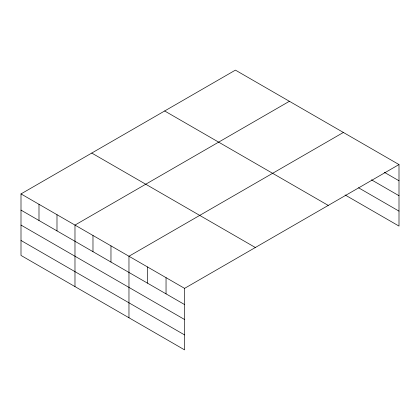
<?xml version="1.0" encoding="UTF-8"?>
<svg xmlns="http://www.w3.org/2000/svg" width="420" height="420" viewBox="0 0 420 420"><rect width="100%" height="100%" fill="white"/><g stroke="black" fill="none" stroke-linecap="round" stroke-linejoin="round"><path stroke-width="0.63" d="M399 164.566L235.415 70.124L21 193.914L21 255.434L184.585 349.876L184.585 288.362L399 164.566L399 226.086L345.067 194.948M289.401 101.288L74.981 225.083L74.981 286.598M343.381 132.458L128.966 256.247L128.966 317.767M384.394 172.337L399 180.768M371.474 179.828L399 195.72M358.549 187.777L399 211.129M164.661 110.975L328.241 205.417M91.76 153.064L255.339 247.506M21 193.914L184.585 288.362M21 210.116L184.585 304.563M21 225.073L184.585 319.515M21 240.476L184.585 334.924M166.042 277.657L166.042 293.858M147.504 266.952L147.504 283.154M110.969 245.863L110.969 262.059M92.978 235.473L92.978 251.674M56.989 214.694L56.989 230.895M38.992 204.304L38.992 220.505"/></g></svg>
